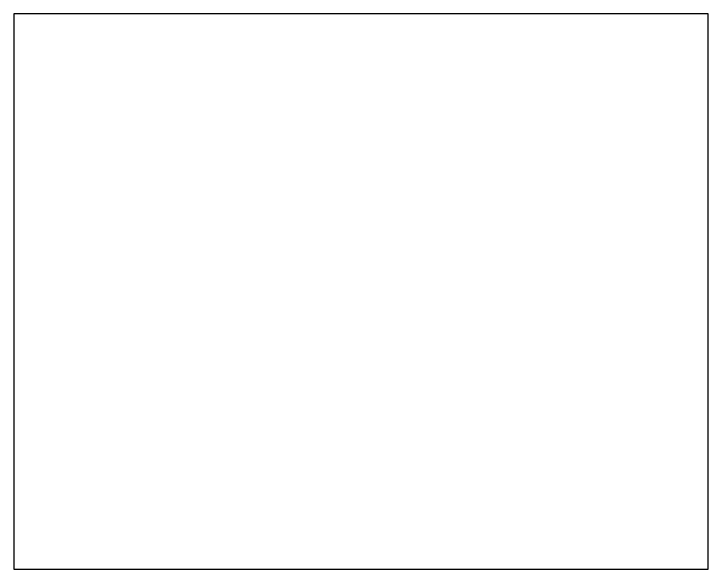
# Model space of a CAD drawing. Header units: metres. Extents: x 2 to 323, y -2 to 254.
# Drawn here: x 131.046 to 131.546, y 97.361 to 97.761 of the extents above; entities that cross this region are included whole.
import ezdxf

# ---------------------------------------------------------------- set-up
doc = ezdxf.new("R2010")
doc.units = ezdxf.units.M
doc.layers.add('0-EST CORTE', color=7, linetype='Continuous')
doc.layers.add('0-MUROS', color=7, linetype='Continuous')

msp = doc.modelspace()

# ---------------------------------------------------------------- linework, layer by layer
at = {"layer": '0-EST CORTE'}
msp.add_lwpolyline([(131.046, 97.361), (131.546, 97.361), (131.546, 97.761), (131.046, 97.761), (131.046, 97.361)], close=True, dxfattribs=at)
msp.add_lwpolyline([(131.046, 97.361), (131.546, 97.361), (131.546, 97.761), (131.046, 97.761), (131.046, 97.361)], close=True, dxfattribs=at)
msp.add_lwpolyline([(131.046, 97.361), (131.546, 97.361), (131.546, 97.761), (131.046, 97.761), (131.046, 97.361)], close=True, dxfattribs=at)
msp.add_lwpolyline([(131.046, 97.361), (131.546, 97.361), (131.546, 97.761), (131.046, 97.761), (131.046, 97.361)], close=True, dxfattribs=at)
at = {"layer": '0-MUROS'}
for p, q in [((131.146, 97.761), (131.046, 97.761)), ((131.146, 97.761), (131.046, 97.761)), ((131.046, 97.361), (131.146, 97.361)), ((131.046, 97.361), (131.146, 97.361))]:
    msp.add_line(p, q, dxfattribs=at)

doc.saveas('drawing.dxf')
